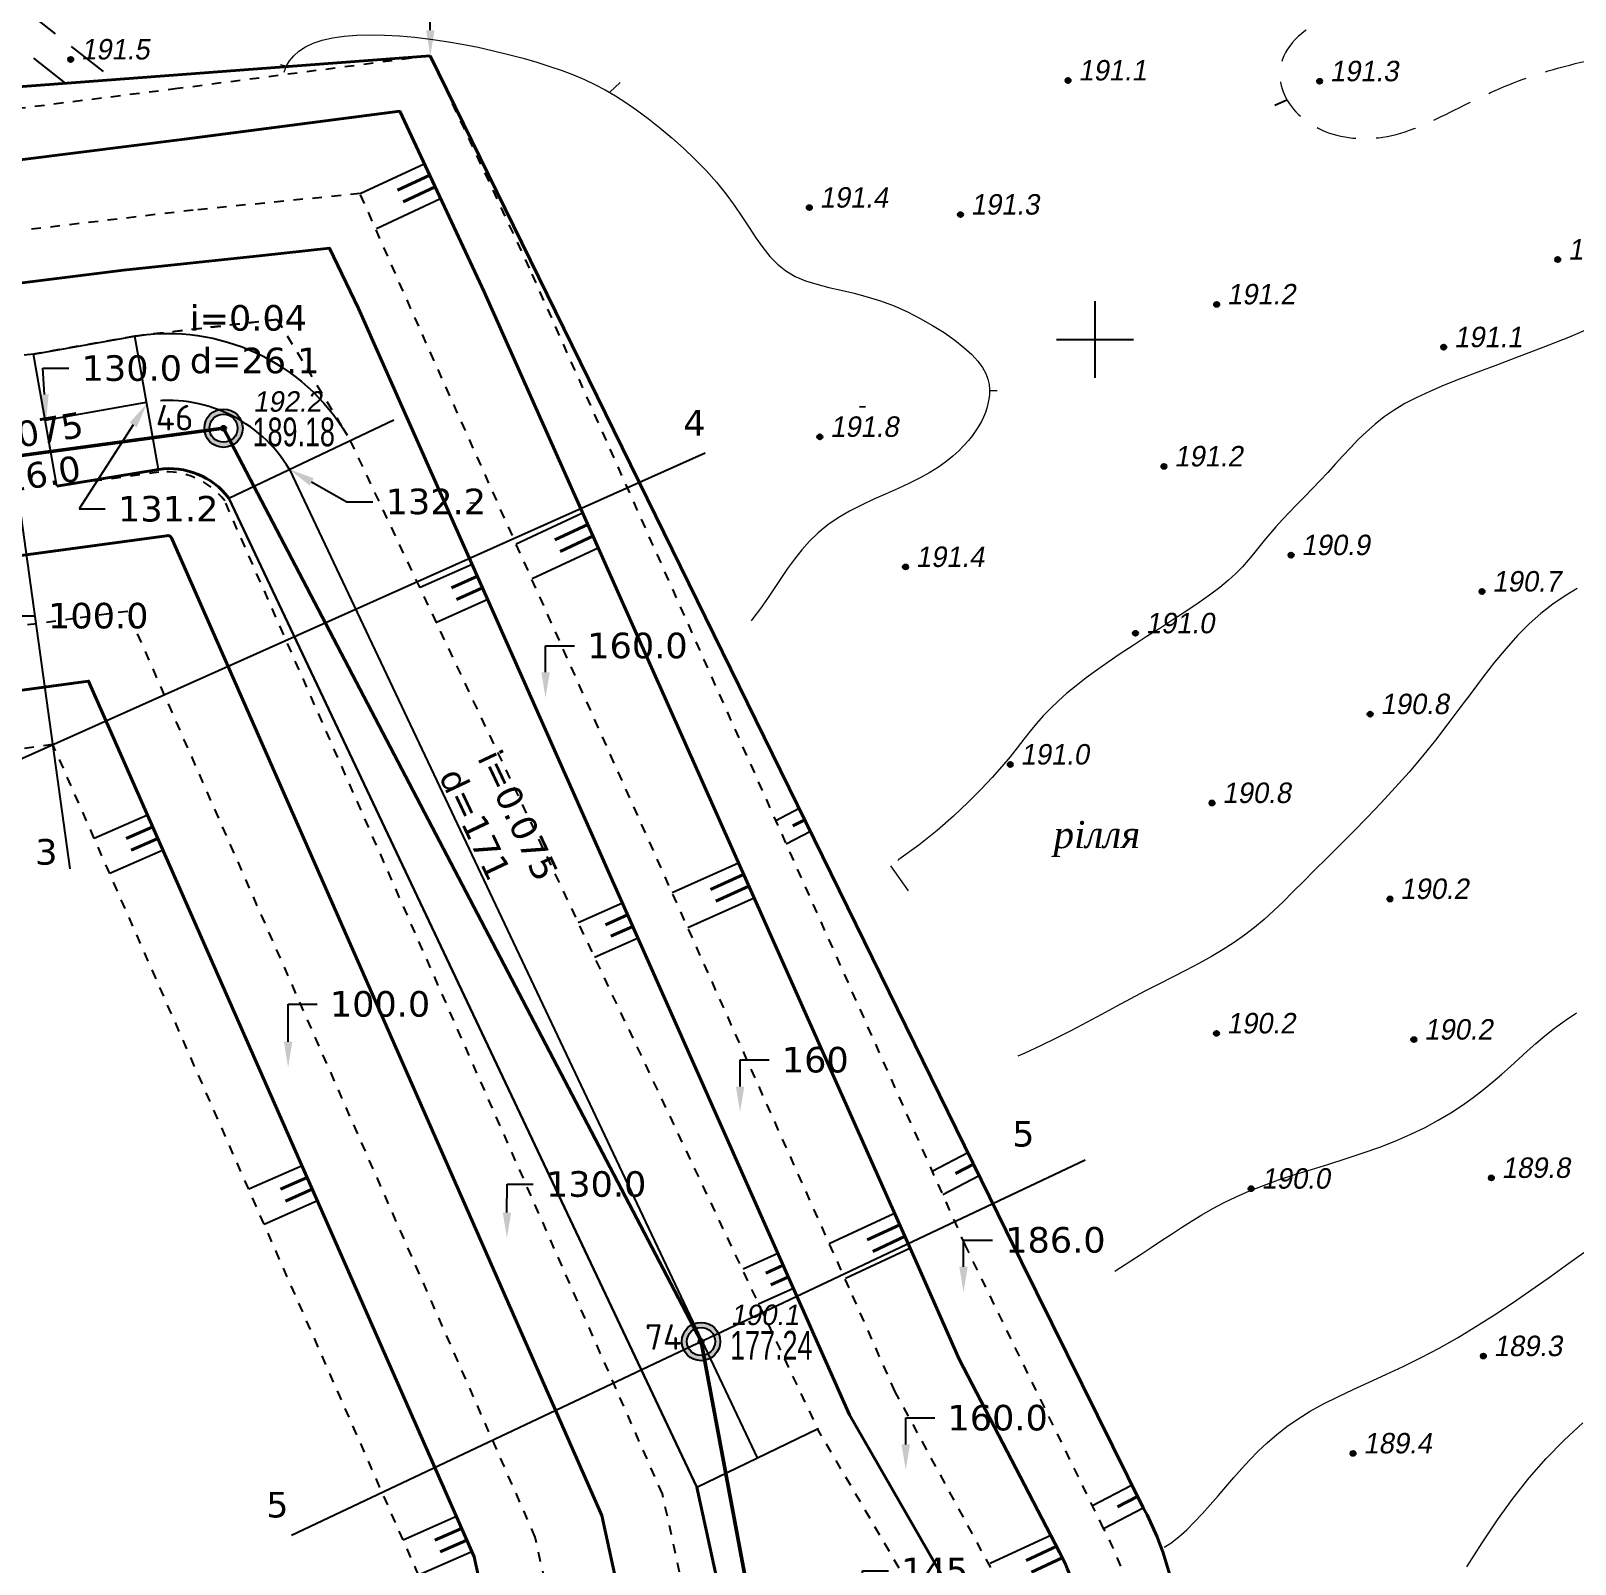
# Model space of a CAD drawing. Header units: millimetres. Extents: x 0 to 6474735, y 0 to 11273163.
# Drawn here: x 3233833.5 to 3234075.1, y 5636008.3 to 5636248.3 of the extents above; entities that cross this region are included whole.
import ezdxf
from ezdxf import colors
from ezdxf.entities.mleader import LeaderData, LeaderLine
from ezdxf.enums import TextEntityAlignment as Align
from ezdxf.math import Vec2, Vec3

# ---------------------------------------------------------------- set-up
doc = ezdxf.new("R2010")
doc.units = ezdxf.units.MM
doc.header["$PDMODE"] = 32
doc.header["$PDSIZE"] = 0.8
for name, pattern in [('ACAD_ISO04W100', [30, 24, -3, 0, -3]), ('AHIDDEN2', [3, 1.5, -1.5]), ('AHIDDEN4', [7, 5, -2]), ('DASHED2', [9.525, 6.35, -3.175])]:
    doc.linetypes.add(name, pattern=pattern)
for name, color, linetype in [('5 р1ків', 7, 'Continuous'), ('NB', 7, 'Continuous'), ('ВЫСОТЫ', 7, 'Continuous'), ('Контур запасів', 7, 'Continuous'), ('кресты', 7, 'Continuous'), ('ОШИБКИ', 7, 'Continuous'), ('ПИКЕТЫ', 7, 'Continuous'), ('ПЛАН НА КІНЕЦЬ', 7, 'Continuous'), ('ПРОМЫШЛЕННЫЕ', 7, 'Continuous'), ('ПУНКТЫ', 7, 'Continuous'), ('РЕЛЬЕФ', 7, 'Continuous'), ('ТОКА_СТ', 1, 'Continuous')]:
    doc.layers.add(name, color=color, linetype=linetype)
doc.styles.add('grad', font='grad.shx')
doc.styles.add('ISO Proportional', font='isocpeur.ttf')
doc.styles.add('universw', font='universw.shx', dxfattribs={"oblique": 10})
doc.styles.add('user', font='symeteo.shx', dxfattribs={"height": 2.5})
doc.styles.add('стиль1', font='verdana.ttf', dxfattribs={"height": 4})

# ---------------------------------------------------------------- blocks, each defined once
blk = doc.blocks.new('piket')
at = {"layer": 'ПИКЕТЫ', "linetype": 'Continuous'}
h = blk.add_hatch(color=7, dxfattribs=at)
edge = h.paths.add_edge_path()
edge.add_arc((0, 0), 0.3, 0, 360)
at = {"layer": 'ПИКЕТЫ', "color": 7, "linetype": 'Continuous'}
blk.add_circle((0, 0), 0.3, dxfattribs=at)
at = {"layer": 'ВЫСОТЫ', "style": 'universw', "oblique": 6}
blk.add_attdef('H', (1.88, -0.23), '', height=2, dxfattribs=at)
at = {"layer": 'ТОКА_СТ', "style": 'universw', "oblique": 6, "flags": 1}
blk.add_attdef('POINT', text='', height=2, dxfattribs=at).set_placement((0, -2.79), align=Align.CENTER)
blk = doc.blocks.new('89_1')
h = blk.add_hatch(color=256)
h.paths.add_polyline_path([(-1.5, 0, 1), (1.5, 0, 1)])
h.paths.add_polyline_path([(1.1, 0, -1), (-1.1, 0, -1)], flags=16)
h.paths.add_polyline_path([(0.06, 0, -1), (-0.06, 0, -1)], flags=0)
for radius in [1.5, 1.1, 0.0622]:
    blk.add_circle((0, 0), radius)
at = {"color": 7, "linetype": 'Continuous', "style": 'grad', "oblique": 10, "width": 0.7}
for tag, p in [('P37', (6.48, 0.16)), ('P4', (6.45, -2.94))]:
    blk.add_attdef(tag, text='', height=2.5, dxfattribs=at).set_placement(p, align=Align.CENTER)
at = {"color": 7, "linetype": 'Continuous', "style": 'user', "flags": 8}
blk.add_attdef('ddddd', (2.53, -1.14), '', height=2.5, dxfattribs=at)
blk = doc.blocks.new('POINTINV')
at = {"layer": 'ПУНКТЫ', "color": 0, "linetype": 'Continuous'}
blk.add_point((0, 0), dxfattribs=at)
at = {"layer": 'ВЫСОТЫ', "color": 0, "style": 'grad', "width": 0.7}
blk.add_attdef('POINT_H', (1.6, -0.8), '', height=1.65, dxfattribs=at)
at = {"layer": 'ОШИБКИ', "color": 0, "linetype": 'Continuous', "style": 'grad', "width": 0.7, "flags": 1}
blk.add_attdef('POINT_MX', text='', height=1.65, dxfattribs=at).set_placement((-4.2077, 4.453385), align=Align.RIGHT)
blk.add_attdef('POINT_MY', (2.8923, 4.253385), '', height=1.65, dxfattribs=at)

msp = doc.modelspace()

# ---------------------------------------------------------------- linework, layer by layer
at = {"layer": 'Контур запасів', "color": 5, "linetype": 'Continuous', "lineweight": 50}
msp.add_lwpolyline([(3233531.122, 5636161.14), (3233677.57, 5636160.94), (3233863.616, 5636186.105), (3233938.344, 5636043.124), (3233976.254, 5635840.16), (3233904.733, 5635671.708), (3233892.023, 5635420.863), (3233850.767, 5635332.582), (3233782.316, 5635239.745), (3233681.438, 5635245.908), (3233597.073, 5635240.683), (3233461.145, 5635251.016), (3233358.467, 5635271.451), (3233358.828, 5635380.034), (3233406.788, 5635492.018), (3233445.079, 5635643.627), (3233474.096, 5635783.184), (3233485.443, 5635905.913), (3233500.56, 5636033.677), (3233531.122, 5636161.14)], dxfattribs=at)
at = {"layer": 'кресты', "color": 3, "linetype": 'Continuous'}
for p, q in [((3234000, 5636194), (3234000, 5636206)), ((3233994, 5636200), (3234006, 5636200))]:
    msp.add_line(p, q, dxfattribs=at)
at = {"layer": 'ПИКЕТЫ', "color": 7, "linetype": 'DASHED2'}
for points in [[(3233793.102, 5636282.563), (3233797.03, 5636279.468), (3233809.82, 5636269.39), (3233846.418, 5636240.665)], [(3233838.914, 5636240.1), (3233806.725, 5636265.463), (3233786.081, 5636281.73)]]:
    msp.add_lwpolyline(points, dxfattribs=at)
at = {"layer": 'ПИКЕТЫ', "color": 34, "linetype": 'Continuous', "lineweight": 13}
for points in [[(3233873.103, 5636241.826), (3233873.141, 5636241.996), (3233873.472, 5636242.83), (3233873.957, 5636243.641), (3233874.606, 5636244.415), (3233875.429, 5636245.136), (3233876.437, 5636245.79), (3233877.641, 5636246.362), (3233879.051, 5636246.838), (3233880.67, 5636247.205), (3233882.482, 5636247.466), (3233884.462, 5636247.624), (3233886.585, 5636247.684), (3233888.828, 5636247.65), (3233891.166, 5636247.527), (3233893.575, 5636247.318), (3233896.03, 5636247.029), (3233898.508, 5636246.665), (3233900.988, 5636246.233), (3233903.448, 5636245.743), (3233905.867, 5636245.204), (3233908.224, 5636244.625), (3233910.497, 5636244.016), (3233912.666, 5636243.385), (3233914.709, 5636242.742), (3233916.614, 5636242.091), (3233918.401, 5636241.418), (3233920.1, 5636240.706), (3233921.74, 5636239.936), (3233923.35, 5636239.09), (3233924.96, 5636238.15), (3233926.599, 5636237.098), (3233928.296, 5636235.916), (3233930.07, 5636234.592), (3233931.899, 5636233.139), (3233933.751, 5636231.576), (3233935.594, 5636229.924), (3233937.396, 5636228.202), (3233939.124, 5636226.43), (3233940.746, 5636224.626), (3233942.23, 5636222.812), (3233943.556, 5636221.007), (3233944.755, 5636219.235), (3233945.867, 5636217.522), (3233946.936, 5636215.893), (3233948.003, 5636214.373), (3233949.111, 5636212.988), (3233950.302, 5636211.763), (3233951.618, 5636210.722), (3233953.092, 5636209.879), (3233954.714, 5636209.201), (3233956.463, 5636208.642), (3233958.322, 5636208.156), (3233960.27, 5636207.697), (3233962.287, 5636207.22), (3233964.354, 5636206.68), (3233966.451, 5636206.03), (3233968.557, 5636205.237), (3233970.639, 5636204.317), (3233972.662, 5636203.296), (3233974.594, 5636202.203), (3233976.398, 5636201.065), (3233978.04, 5636199.909), (3233979.487, 5636198.763), (3233980.703, 5636197.655), (3233981.666, 5636196.605), (3233982.392, 5636195.615), (3233982.91, 5636194.68), (3233983.249, 5636193.794), (3233983.437, 5636192.952), (3233983.503, 5636192.15), (3233983.475, 5636191.382), (3233983.382, 5636190.643), (3233983.247, 5636189.928), (3233983.069, 5636189.229), (3233982.844, 5636188.54), (3233982.566, 5636187.854), (3233982.23, 5636187.162), (3233981.831, 5636186.459), (3233981.363, 5636185.735), (3233980.82, 5636184.985), (3233980.197, 5636184.204), (3233979.484, 5636183.394), (3233978.667, 5636182.564), (3233977.737, 5636181.719), (3233976.681, 5636180.865), (3233975.489, 5636180.01), (3233974.148, 5636179.159), (3233972.647, 5636178.319), (3233970.983, 5636177.493), (3233969.191, 5636176.669), (3233967.314, 5636175.833), (3233965.396, 5636174.971), (3233963.478, 5636174.066), (3233961.605, 5636173.106), (3233959.82, 5636172.074), (3233958.165, 5636170.956), (3233956.673, 5636169.742), (3233955.327, 5636168.439), (3233954.099, 5636167.06), (3233952.961, 5636165.616), (3233951.884, 5636164.121), (3233950.842, 5636162.585), (3233949.805, 5636161.022), (3233948.746, 5636159.442), (3233947.639, 5636157.86), (3233946.469, 5636156.292), (3233946.171, 5636155.924)], [(3234078.24, 5636202.075), (3234074.079, 5636200.329), (3234070.091, 5636198.742), (3234066.368, 5636197.311), (3234062.978, 5636196.029), (3234059.914, 5636194.871), (3234057.147, 5636193.809), (3234054.651, 5636192.816), (3234052.398, 5636191.861), (3234050.36, 5636190.918), (3234048.51, 5636189.958), (3234046.82, 5636188.951), (3234045.263, 5636187.878), (3234043.82, 5636186.741), (3234042.469, 5636185.551), (3234041.192, 5636184.319), (3234039.968, 5636183.056), (3234038.777, 5636181.772), (3234037.601, 5636180.478), (3234036.418, 5636179.185), (3234035.216, 5636177.902), (3234034.003, 5636176.635), (3234032.794, 5636175.386), (3234031.605, 5636174.16), (3234030.45, 5636172.961), (3234029.344, 5636171.793), (3234028.302, 5636170.658), (3234027.339, 5636169.562), (3234026.462, 5636168.505), (3234025.637, 5636167.476), (3234024.825, 5636166.462), (3234023.984, 5636165.45), (3234023.073, 5636164.427), (3234022.051, 5636163.38), (3234020.878, 5636162.294), (3234019.512, 5636161.156), (3234017.926, 5636159.959), (3234016.151, 5636158.709), (3234014.229, 5636157.418), (3234012.204, 5636156.099), (3234010.12, 5636154.763), (3234008.021, 5636153.424), (3234005.951, 5636152.092), (3234003.952, 5636150.779), (3234002.061, 5636149.496), (3234000.284, 5636148.241), (3233998.618, 5636147.009), (3233997.063, 5636145.796), (3233995.616, 5636144.599), (3233994.275, 5636143.413), (3233993.038, 5636142.234), (3233991.903, 5636141.057), (3233990.862, 5636139.876), (3233989.871, 5636138.67), (3233988.88, 5636137.414), (3233987.841, 5636136.087), (3233986.703, 5636134.662), (3233985.417, 5636133.118), (3233983.932, 5636131.43), (3233982.199, 5636129.574), (3233980.177, 5636127.54), (3233977.868, 5636125.369), (3233975.282, 5636123.116), (3233972.429, 5636120.834), (3233969.321, 5636118.58), (3233969.124, 5636118.453)], [(3234075.48, 5636161.017), (3234073.56, 5636159.882), (3234071.664, 5636158.582), (3234069.791, 5636157.111), (3234067.944, 5636155.466), (3234066.123, 5636153.64), (3234064.327, 5636151.636), (3234062.544, 5636149.474), (3234060.758, 5636147.184), (3234058.955, 5636144.792), (3234057.119, 5636142.326), (3234055.235, 5636139.814), (3234053.289, 5636137.283), (3234051.264, 5636134.761), (3234049.154, 5636132.272), (3234046.982, 5636129.833), (3234044.778, 5636127.454), (3234042.574, 5636125.148), (3234040.401, 5636122.928), (3234038.289, 5636120.806), (3234036.268, 5636118.794), (3234034.371, 5636116.904), (3234032.617, 5636115.144), (3234030.982, 5636113.507), (3234029.434, 5636111.981), (3234027.937, 5636110.553), (3234026.458, 5636109.211), (3234024.964, 5636107.944), (3234023.419, 5636106.74), (3234021.791, 5636105.586), (3234020.052, 5636104.47), (3234018.207, 5636103.381), (3234016.268, 5636102.308), (3234014.245, 5636101.24), (3234012.151, 5636100.166), (3234009.998, 5636099.074), (3234007.796, 5636097.953), (3234005.558, 5636096.791), (3234003.293, 5636095.583), (3234001, 5636094.342), (3233998.676, 5636093.086), (3233996.32, 5636091.833), (3233993.927, 5636090.601), (3233991.496, 5636089.408), (3233989.023, 5636088.272), (3233987.901, 5636087.8)], [(3233898.716, 5636127.737), (3233898.711, 5636127.736)]]:
    msp.add_lwpolyline(points, dxfattribs=at)
at = {"layer": 'ПИКЕТЫ', "color": 34, "linetype": 'DASHED2', "lineweight": 9}
msp.add_open_spline([(3234073.5, 5636271.98), (3234080.096, 5636278.572), (3234098.21, 5636276.529), (3234105.103, 5636267.724), (3234105.886, 5636257.993), (3234098.949, 5636248.934), (3234084.179, 5636245.131), (3234069.521, 5636242.112), (3234058.444, 5636237.19), (3234047.077, 5636231.008), (3234036.089, 5636231.392), (3234028.722, 5636237.321), (3234028.327, 5636246.198), (3234040.761, 5636253.498), (3234055.293, 5636255.637), (3234066.348, 5636264.273), (3234073.5, 5636271.98)], degree=3, dxfattribs=at)
at = {"layer": 'ПЛАН НА КІНЕЦЬ'}
for p, q in [((3233839.636, 5636117.126), (3233821.492, 5636247.567)), ((3233864.436, 5636175.174), (3233890.287, 5636187.4)), ((3233851.736, 5636125.543), (3233843.398, 5636121.873)), ((3233854.153, 5636120.051), (3233845.815, 5636116.382)), ((3233875.905, 5636070.626), (3233867.567, 5636066.956)), ((3233878.322, 5636065.134), (3233869.983, 5636061.465)), ((3233900.073, 5636015.709), (3233891.735, 5636012.039)), ((3233902.49, 5636010.217), (3233894.152, 5636006.548))]:
    msp.add_line(p, q, dxfattribs=at)
at = {"layer": 'ПЛАН НА КІНЕЦЬ', "linetype": 'AHIDDEN2'}
for p, q in [((3233849.771, 5636200.521), (3233872.034, 5636203.132)), ((3233872.034, 5636203.132), (3233882.854, 5636185.195))]:
    msp.add_line(p, q, dxfattribs=at)
at = {"layer": 'ПЛАН НА КІНЕЦЬ', "lineweight": 40}
for p, q in [((3233852.542, 5636123.712), (3233848.373, 5636121.878)), ((3233853.348, 5636121.882), (3233849.179, 5636120.047)), ((3233876.71, 5636068.795), (3233872.541, 5636066.961)), ((3233877.516, 5636066.965), (3233873.307, 5636065.112)), ((3233900.879, 5636013.878), (3233896.71, 5636012.043)), ((3233901.684, 5636012.048), (3233897.515, 5636010.213))]:
    msp.add_line(p, q, dxfattribs=at)
for points in [[(3233895.981, 5636244.402), (3233668.6, 5636227.259), (3233531.197, 5636217.451, 0.3210064), (3233476.352, 5636174.272), (3233446.444, 5636048.456)], [(3233931.607, 5635386.212), (3234001.478, 5635600, 0.0355662), (3234024.639, 5635691.717), (3234043.869, 5635796.301, 0.0423168), (3234045.006, 5635809.467), (3234039.167, 5635851.911), (3234013.132, 5635997.944, 0.1057776), (3234007.561, 5636017.091), (3233986.114, 5636060.473), (3233986.114, 5636060.473), (3233986.114, 5636060.473), (3233895.981, 5636244.402), (3233895.981, 5636244.402, 0.1797747)], [(3234009.542, 5635767.411), (3234021.847, 5635793.833, 0.1069798), (3234025.997, 5635813.415), (3234024.382, 5635849.15), (3233997.98, 5635999.613, 0.0849709), (3233994.424, 5636010.122), (3233978.762, 5636040.36), (3233972.096, 5636055.382), (3233904.415, 5636207.428), (3233891.208, 5636235.715), (3233891.208, 5636235.715), (3233857.497, 5636231.337), (3233671.216, 5636207.913), (3233531.157, 5636186.564, 0.2450962), (3233506.398, 5636167.068), (3233459.67, 5636051.13, 0.0771931), (3233455.397, 5636031.577), (3233449.913, 5635909.66), (3233440.618, 5635798.007, -0.0541724), (3233436.463, 5635778.706), (3233400.198, 5635674.509)], [(3234010.455, 5635802.198), (3234007.636, 5635846.022), (3233979.568, 5635999.2), (3233979.243, 5636000.975), (3233978.343, 5636002.539), (3233961.593, 5636031.64), (3233884.741, 5636204.833), (3233880.222, 5636214.271), (3233869.708, 5636213.144), (3233847.96, 5636210.82), (3233673.763, 5636189.089), (3233531.137, 5636172.068, 0.2435533), (3233520.494, 5636163.688), (3233477.323, 5636046.156, 0.0729873), (3233473.835, 5636030.178), (3233465.336, 5635917.477), (3233458.945, 5635800.261)], [(3233837.54, 5636177.038), (3233853.445, 5636179.637, -0.2758407), (3233864.436, 5636175.174)], [(3233846.305, 5635321.65), (3233855.168, 5635359.04), (3233864.923, 5635422.225), (3233882.328, 5635523.76), (3233903.451, 5635612.331), (3233917.164, 5635641.557), (3233952.179, 5635781.492), (3233958.41, 5635802.828), (3233956.238, 5635838.38), (3233928.422, 5635990.282), (3233922.848, 5636015.895), (3233855.486, 5636168.958, 0.3150801), (3233854.689, 5636169.273), (3233838.884, 5636167.129), (3233809.444, 5636163.146)], [(3233903.384, 5635672.708), (3233931.984, 5635786.965), (3233937.307, 5635805.192), (3233935.434, 5635835.849), (3233907.907, 5635986.172), (3233902.853, 5636009.392), (3233842.509, 5636146.509), (3233841.696, 5636146.399), (3233812.397, 5636142.437), (3233612.961, 5636118.512), (3233583.732, 5636115.007), (3233574.058, 5636113.855, 0.2472729), (3233569.435, 5636110.317), (3233537.693, 5636031.531, 0.0674556), (3233535.715, 5636023.021), (3233531.204, 5635956.718), (3233529.57, 5635926.528)]]:
    msp.add_lwpolyline(points, format="xyb", dxfattribs=at)
at = {"layer": 'ПЛАН НА КІНЕЦЬ', "linetype": 'AHIDDEN2'}
for points in [[(3233895.981, 5636244.402), (3233856.424, 5636239.263), (3233670.144, 5636215.841), (3233531.167, 5636194.564, 0.2463428), (3233498.619, 5636168.933), (3233451.788, 5636052.536, -0.2557574), (3233446.444, 5636048.456)], [(3234017.486, 5635765.099), (3234029.968, 5635794.122, 0.1139127), (3234033.966, 5635813.775), (3234032.246, 5635850.618), (3234006.226, 5635999.224, 0.0885858), (3234001.34, 5636013.866), (3233979.737, 5636058.157), (3233911.512, 5636211.137), (3233895.981, 5636244.402)], [(3234002.597, 5635768.951), (3234012.442, 5635790.053, 0.1362278), (3234017.93, 5635813.795), (3234015.504, 5635847.491), (3233987.752, 5635996.099, 0.1062029), (3233985.125, 5636005.092), (3233968.735, 5636035.268), (3233961.515, 5636051.539), (3233894.16, 5636202.068), (3233884.995, 5636222.829), (3233858.878, 5636220.242), (3233672.526, 5636198.23), (3233531.148, 5636180.068, 0.1907124), (3233512.715, 5636165.553), (3233469.652, 5636047.994, 0.0716762), (3233465.967, 5636031.088), (3233457.369, 5635918.121)], [(3233872.034, 5636203.132), (3233849.759, 5636200.52), (3233833.89, 5636197.72), (3233675.227, 5636178.259), (3233534.6, 5636161.519, 0.3093291), (3233530.063, 5636157.97), (3233487.918, 5636043.619, 0.0685337), (3233484.695, 5636028.922), (3233475.498, 5635906.961)], [(3233863.807, 5636174.721, 0.2614492), (3233853.515, 5636179.206), (3233837.54, 5636177.038)], [(3233877.012, 5635525.004), (3233895.728, 5635615.013), (3233908.118, 5635644.676), (3233913.117, 5635670.594), (3233941.637, 5635784.349), (3233947.394, 5635804.062), (3233945.379, 5635837.059), (3233917.713, 5635988.137), (3233912.411, 5636012.501), (3233848.628, 5636157.431), (3233840.352, 5636156.308), (3233811.056, 5636152.347), (3233611.77, 5636128.44), (3233582.271, 5636124.903), (3233567.87, 5636123.166, 0.2217305), (3233562.235, 5636118.801), (3233528.162, 5636033.832, 0.105849), (3233525.939, 5636024.151), (3233521.242, 5635957.737)], [(3233894.546, 5635674.92), (3233923.189, 5635789.349), (3233928.117, 5635806.222), (3233926.374, 5635834.746), (3233898.973, 5635984.383), (3233894.146, 5636006.561), (3233836.932, 5636136.566), (3233813.617, 5636133.413), (3233614.045, 5636109.472), (3233580.485, 5636105.456, 0.2462996), (3233575.856, 5636101.919), (3233546.464, 5636029.415, 0.0674874), (3233544.726, 5636021.978), (3233540.287, 5635955.734), (3233538.651, 5635925.898), (3233526.249, 5635793.009), (3233523.437, 5635762.931), (3233520.955, 5635738.045, -0.0571521), (3233516.449, 5635718.843), (3233458.857, 5635566.813)]]:
    msp.add_lwpolyline(points, format="xyb", dxfattribs=at)
at = {"layer": 'ПЛАН НА КІНЕЦЬ'}
for points in [[(3233884.995, 5636222.829), (3233895.036, 5636227.517)], [(3233887.533, 5636217.393), (3233897.574, 5636222.08)], [(3233853.445, 5636179.637), (3233849.759, 5636200.52)], [(3233837.54, 5636177.038), (3233833.89, 5636197.721)], [(3233817.3, 5636127.824), (3233938.978, 5636182.269)], [(3233873.928, 5636179.663), (3233947.163, 5636024.816)], [(3233909.401, 5636168.007), (3233919.801, 5636172.862)], [(3233911.939, 5636162.57), (3233922.339, 5636167.426)], [(3233902.528, 5636164.749), (3233894.407, 5636161.146)], [(3233904.961, 5636159.265), (3233896.841, 5636155.661)], [(3233950.06, 5636124.701), (3233953.712, 5636126.595)], [(3233951.692, 5636121.042), (3233955.473, 5636123.002)], [(3233933.836, 5636113.399), (3233944.192, 5636118.068)], [(3233926.052, 5636111.734), (3233919.124, 5636108.66)], [(3233936.302, 5636107.929), (3233946.658, 5636112.598)], [(3233928.486, 5636106.25), (3233921.69, 5636103.234)], [(3233874.262, 5636012.816), (3233998.464, 5636071.557)], [(3233974.541, 5636069.809), (3233980.122, 5636072.702)], [(3233976.173, 5636066.15), (3233981.882, 5636069.11)], [(3233958.419, 5636058.458), (3233968.609, 5636063.215)], [(3233960.958, 5636053.021), (3233971.147, 5636057.779)], [(3233950.388, 5636056.891), (3233944.916, 5636054.463)], [(3233952.822, 5636051.407), (3233947.35, 5636048.979)], [(3233937.671, 5636020.326), (3233956.595, 5636029.441)], [(3233999.499, 5636017.417), (3234005.72, 5636020.642)], [(3234001.34, 5636013.866), (3234007.561, 5636017.091)], [(3233983.596, 5636008.41), (3233993.182, 5636012.885)]]:
    msp.add_lwpolyline(points, dxfattribs=at)
at = {"layer": 'ПЛАН НА КІНЕЦЬ', "lineweight": 40}
for points in [[(3233890.861, 5636223.361), (3233895.882, 5636225.705)], [(3233891.707, 5636221.549), (3233896.728, 5636223.893)], [(3233915.447, 5636168.622), (3233920.647, 5636171.05)], [(3233916.293, 5636166.81), (3233921.493, 5636169.238)], [(3233903.339, 5636162.921), (3233899.279, 5636161.119)], [(3233904.15, 5636161.093), (3233900.09, 5636159.291)], [(3233952.734, 5636123.835), (3233954.592, 5636124.798)], [(3233939.836, 5636113.91), (3233945.014, 5636116.245)], [(3233940.658, 5636112.087), (3233945.836, 5636114.421)], [(3233926.864, 5636109.906), (3233923.421, 5636108.378)], [(3233927.675, 5636108.078), (3233924.255, 5636106.56)], [(3233978.179, 5636069.443), (3233981.002, 5636070.906)], [(3233964.36, 5636059.025), (3233969.455, 5636061.403)], [(3233965.206, 5636057.212), (3233970.301, 5636059.591)], [(3233951.199, 5636055.063), (3233948.463, 5636053.849)], [(3233952.011, 5636053.235), (3233949.275, 5636052.021)], [(3233943.554, 5635993.477), (3233937.671, 5636020.326)], [(3234003.53, 5636017.254), (3234006.641, 5636018.867)], [(3233989.235, 5636008.835), (3233994.028, 5636011.073)], [(3233990.081, 5636007.023), (3233994.874, 5636009.261)]]:
    msp.add_lwpolyline(points, dxfattribs=at)
at = {"layer": 'ПЛАН НА КІНЕЦЬ'}
msp.add_lwpolyline([(3233833.89, 5636197.72), (3233849.759, 5636200.52, -0.3078957), (3233882.95, 5636185.034, -0.3070338)], format="xyb", dxfattribs=at)
at = {"layer": 'ПЛАН НА КІНЕЦЬ', "linetype": 'ACAD_ISO04W100'}
msp.add_lwpolyline([(3233835.715, 5636187.38), (3233851.584, 5636190.18, -0.3060371), (3233873.928, 5636179.663)], format="xyb", dxfattribs=at)
at = {"layer": 'ПЛАН НА КІНЕЦЬ', "linetype": 'AHIDDEN2'}
for points in [[(3233883.42, 5636184.153), (3233956.655, 5636029.305)], [(3233865.02, 5635357.309), (3233876.341, 5635438.118), (3233892.13, 5635521.752), (3233912.94, 5635609.012), (3233926.63, 5635638.188), (3233961.833, 5635778.875), (3233968.498, 5635801.698), (3233966.183, 5635839.59), (3233938.211, 5635992.349), (3233932.316, 5636019.257), (3233863.807, 5636174.721)], [(3233973.888, 5635999.885), (3233956.591, 5636029.439)]]:
    msp.add_lwpolyline(points, dxfattribs=at)
at = {"layer": 'ПЛАН НА КІНЕЦЬ', "lineweight": 30}
msp.add_lwpolyline([(3233864.436, 5636175.174), (3233937.671, 5636020.326)], dxfattribs=at)
at = {"layer": 'ПЛАН НА КІНЕЦЬ', "color": 1}
msp.add_lwpolyline([(3233864.436, 5636175.174), (3233937.671, 5636020.326)], dxfattribs=at)
msp.add_lwpolyline([(3233864.436, 5636175.174), (3233937.671, 5636020.326)], dxfattribs=at)
msp.add_lwpolyline([(3233864.436, 5636175.174), (3233937.671, 5636020.326)], dxfattribs=at)
at = {"layer": 'РЕЛЬЕФ', "color": 34, "linetype": 'Continuous', "lineweight": 13}
for points in [[(3233873.412, 5636242.802), (3233872.528, 5636242.978)], [(3233924.099, 5636238.731), (3233925.673, 5636240.227)], [(3233983.569, 5636191.987), (3233984.711, 5636192.03)], [(3233902.181, 5636174.404), (3233903.249, 5636174.404)], [(3233967.979, 5636117.57), (3233970.768, 5636113.667)], [(3234010.821, 5636010.906), (3234011.843, 5636011.574), (3234013.101, 5636012.555), (3234014.346, 5636013.666), (3234015.582, 5636014.883), (3234016.811, 5636016.186), (3234018.037, 5636017.552), (3234019.261, 5636018.96), (3234020.487, 5636020.389), (3234021.718, 5636021.816), (3234022.96, 5636023.223), (3234024.232, 5636024.605), (3234025.554, 5636025.958), (3234026.95, 5636027.281), (3234028.439, 5636028.572), (3234030.046, 5636029.827), (3234031.79, 5636031.045), (3234033.693, 5636032.223), (3234035.771, 5636033.362), (3234038.013, 5636034.482), (3234040.398, 5636035.606), (3234042.911, 5636036.757), (3234045.531, 5636037.959), (3234048.241, 5636039.233), (3234051.022, 5636040.604), (3234053.857, 5636042.094), (3234056.727, 5636043.72), (3234059.623, 5636045.469), (3234062.536, 5636047.321), (3234065.456, 5636049.257), (3234068.373, 5636051.256), (3234071.28, 5636053.299), (3234074.167, 5636055.366), (3234077.024, 5636057.437)], [(3234058.176, 5636007.838), (3234060.578, 5636011.634), (3234062.986, 5636015.205), (3234065.436, 5636018.575), (3234067.965, 5636021.763), (3234070.609, 5636024.79), (3234073.401, 5636027.674), (3234076.366, 5636030.414)], [(3233970.252, 5636008.796), (3233970.37, 5636008.806)]]:
    msp.add_lwpolyline(points, dxfattribs=at)
at = {"layer": 'РЕЛЬЕФ', "color": 34, "linetype": 'Continuous'}
for points in [[(3234030.001, 5636237.435), (3234028.138, 5636236.647)], [(3233963.165, 5636189.428), (3233964.066, 5636189.513)]]:
    msp.add_lwpolyline(points, dxfattribs=at)
at = {"layer": 'РЕЛЬЕФ', "color": 34, "linetype": 'Continuous', "lineweight": 18}
msp.add_lwpolyline([(3234003.111, 5636054.153), (3234003.967, 5636054.695), (3234005.601, 5636055.752), (3234007.213, 5636056.81), (3234008.807, 5636057.866), (3234010.387, 5636058.915), (3234011.956, 5636059.953), (3234013.523, 5636060.975), (3234015.109, 5636061.98), (3234016.737, 5636062.967), (3234018.431, 5636063.933), (3234020.217, 5636064.878), (3234022.117, 5636065.8), (3234024.157, 5636066.699), (3234026.36, 5636067.571), (3234028.739, 5636068.419), (3234031.264, 5636069.251), (3234033.891, 5636070.079), (3234036.578, 5636070.913), (3234039.282, 5636071.764), (3234041.962, 5636072.645), (3234044.574, 5636073.565), (3234047.076, 5636074.537), (3234049.434, 5636075.567), (3234051.648, 5636076.651), (3234053.723, 5636077.779), (3234055.667, 5636078.943), (3234057.489, 5636080.132), (3234059.194, 5636081.339), (3234060.79, 5636082.554), (3234062.284, 5636083.769), (3234063.688, 5636084.975), (3234065.03, 5636086.175), (3234066.341, 5636087.37), (3234067.653, 5636088.563), (3234068.999, 5636089.757), (3234070.409, 5636090.955), (3234071.917, 5636092.159), (3234073.554, 5636093.373), (3234075.342, 5636094.6)], dxfattribs=at)

# ---------------------------------------------------------------- block references
at = {"layer": 'ПИКЕТЫ', "color": 4}
ref = msp.add_blockref('piket', (3233839.71, 5636243.83, 191.45), dxfattribs=dict(at, xscale=1.333333333333333, yscale=1.333333333333333, zscale=1.333333333333333))
ref.add_attrib('H', '191.5', (3233841.31, 5636243.83, 191.45), dxfattribs={"layer": 'ВЫСОТЫ', "height": 3.2, "style": 'universw', "oblique": 10})
ref = msp.add_blockref('piket', (3233995.78, 5636240.54, 191.1), dxfattribs=dict(at, xscale=1.333333333333333, yscale=1.333333333333333, zscale=1.333333333333333))
ref.add_attrib('H', '191.1', (3233997.38, 5636240.54, 191.1), dxfattribs={"layer": 'ВЫСОТЫ', "height": 3.2, "style": 'universw', "oblique": 10})
ref = msp.add_blockref('piket', (3234035.15, 5636240.42, 191.28), dxfattribs=dict(at, xscale=1.333333333333333, yscale=1.333333333333333, zscale=1.333333333333333))
ref.add_attrib('H', '191.3', (3234036.75, 5636240.42, 191.28), dxfattribs={"layer": 'ВЫСОТЫ', "height": 3.2, "style": 'universw', "oblique": 10})
ref = msp.add_blockref('piket', (3233955.297, 5636220.639, 191.43), dxfattribs=dict(at, xscale=1.333333333333333, yscale=1.333333333333333, zscale=1.333333333333333))
ref.add_attrib('H', '191.4', (3233956.897, 5636220.639, 191.43), dxfattribs={"layer": 'ВЫСОТЫ', "height": 3.2, "style": 'universw', "oblique": 10})
ref = msp.add_blockref('piket', (3233978.948, 5636219.546, 190.54), dxfattribs=dict(at, xscale=1.333333333333333, yscale=1.333333333333333, zscale=1.333333333333333))
ref.add_attrib('H', '191.3', (3233980.548, 5636219.546, 190.54), dxfattribs={"layer": 'ВЫСОТЫ', "height": 3.2, "style": 'universw', "oblique": 10})
ref = msp.add_blockref('piket', (3234072.42, 5636212.51, 191.21), dxfattribs=dict(at, xscale=1.333333333333333, yscale=1.333333333333333, zscale=1.333333333333333))
ref.add_attrib('H', '191.2', (3234074.02, 5636212.51, 191.21), dxfattribs={"layer": 'ВЫСОТЫ', "height": 3.2, "style": 'universw', "oblique": 10})
ref = msp.add_blockref('piket', (3234019.04, 5636205.49, 191.18), dxfattribs=dict(at, xscale=1.333333333333333, yscale=1.333333333333333, zscale=1.333333333333333))
ref.add_attrib('H', '191.2', (3234020.64, 5636205.49, 191.18), dxfattribs={"layer": 'ВЫСОТЫ', "height": 3.2, "style": 'universw', "oblique": 10})
ref = msp.add_blockref('piket', (3234054.58, 5636198.79, 191.08), dxfattribs=dict(at, xscale=1.333333333333333, yscale=1.333333333333333, zscale=1.333333333333333))
ref.add_attrib('H', '191.1', (3234056.18, 5636198.79, 191.08), dxfattribs={"layer": 'ВЫСОТЫ', "height": 3.2, "style": 'universw', "oblique": 10})
ref = msp.add_blockref('piket', (3233956.94, 5636184.75, 191.8), dxfattribs=dict(at, xscale=1.333333333333333, yscale=1.333333333333333, zscale=1.333333333333333))
ref.add_attrib('H', '191.8', (3233958.54, 5636184.75, 191.8), dxfattribs={"layer": 'ВЫСОТЫ', "height": 3.2, "style": 'universw', "oblique": 10})
ref = msp.add_blockref('piket', (3234010.792, 5636180.124, 190.54), dxfattribs=dict(at, xscale=1.333333333333333, yscale=1.333333333333333, zscale=1.333333333333333))
ref.add_attrib('H', '191.2', (3234012.392, 5636180.124, 190.54), dxfattribs={"layer": 'ВЫСОТЫ', "height": 3.2, "style": 'universw', "oblique": 10})
ref = msp.add_blockref('piket', (3234030.69, 5636166.23, 190.85), dxfattribs=dict(at, xscale=1.333333333333333, yscale=1.333333333333333, zscale=1.333333333333333))
ref.add_attrib('H', '190.9', (3234032.29, 5636166.23, 190.85), dxfattribs={"layer": 'ВЫСОТЫ', "height": 3.2, "style": 'universw', "oblique": 10})
ref = msp.add_blockref('piket', (3233970.35, 5636164.38, 191.39), dxfattribs=dict(at, xscale=1.333333333333333, yscale=1.333333333333333, zscale=1.333333333333333))
ref.add_attrib('H', '191.4', (3233971.95, 5636164.38, 191.39), dxfattribs={"layer": 'ВЫСОТЫ', "height": 3.2, "style": 'universw', "oblique": 10})
ref = msp.add_blockref('piket', (3234060.573, 5636160.539, 190.54), dxfattribs=dict(at, xscale=1.333333333333333, yscale=1.333333333333333, zscale=1.333333333333333))
ref.add_attrib('H', '190.7', (3234062.173, 5636160.539, 190.54), dxfattribs={"layer": 'ВЫСОТЫ', "height": 3.2, "style": 'universw', "oblique": 10})
ref = msp.add_blockref('piket', (3234006.34, 5636154, 191.02), dxfattribs=dict(at, xscale=1.333333333333333, yscale=1.333333333333333, zscale=1.333333333333333))
ref.add_attrib('H', '191.0', (3234007.94, 5636154, 191.02), dxfattribs={"layer": 'ВЫСОТЫ', "height": 3.2, "style": 'universw', "oblique": 10})
ref = msp.add_blockref('piket', (3234043.063, 5636141.34, 190.54), dxfattribs=dict(at, xscale=1.333333333333333, yscale=1.333333333333333, zscale=1.333333333333333))
ref.add_attrib('H', '190.8', (3234044.663, 5636141.34, 190.54), dxfattribs={"layer": 'ВЫСОТЫ', "height": 3.2, "style": 'universw', "oblique": 10})
ref = msp.add_blockref('piket', (3233986.733, 5636133.453, 190.99), dxfattribs=dict(at, xscale=1.333333333333333, yscale=1.333333333333333, zscale=1.333333333333333))
ref.add_attrib('H', '191.0', (3233988.333, 5636133.453, 190.99), dxfattribs={"layer": 'ВЫСОТЫ', "height": 3.2, "style": 'universw', "oblique": 10})
ref = msp.add_blockref('piket', (3234018.326, 5636127.428, 190.54), dxfattribs=dict(at, xscale=1.333333333333333, yscale=1.333333333333333, zscale=1.333333333333333))
ref.add_attrib('H', '190.8', (3234019.926, 5636127.428, 190.54), dxfattribs={"layer": 'ВЫСОТЫ', "height": 3.2, "style": 'universw', "oblique": 10})
ref = msp.add_blockref('piket', (3234046.15, 5636112.4, 190.23), dxfattribs=dict(at, xscale=1.333333333333333, yscale=1.333333333333333, zscale=1.333333333333333))
ref.add_attrib('H', '190.2', (3234047.75, 5636112.4, 190.23), dxfattribs={"layer": 'ВЫСОТЫ', "height": 3.2, "style": 'universw', "oblique": 10})
ref = msp.add_blockref('piket', (3234019.01, 5636091.36, 190.21), dxfattribs=dict(at, xscale=1.333333333333333, yscale=1.333333333333333, zscale=1.333333333333333))
ref.add_attrib('H', '190.2', (3234020.61, 5636091.36, 190.21), dxfattribs={"layer": 'ВЫСОТЫ', "height": 3.2, "style": 'universw', "oblique": 10})
ref = msp.add_blockref('piket', (3234049.9, 5636090.39, 190.16), dxfattribs=dict(at, xscale=1.333333333333333, yscale=1.333333333333333, zscale=1.333333333333333))
ref.add_attrib('H', '190.2', (3234051.5, 5636090.39, 190.16), dxfattribs={"layer": 'ВЫСОТЫ', "height": 3.2, "style": 'universw', "oblique": 10})
ref = msp.add_blockref('piket', (3234062.03, 5636068.74, 189.82), dxfattribs=dict(at, xscale=1.333333333333333, yscale=1.333333333333333, zscale=1.333333333333333))
ref.add_attrib('H', '189.8', (3234063.63, 5636068.74, 189.82), dxfattribs={"layer": 'ВЫСОТЫ', "height": 3.2, "style": 'universw', "oblique": 10})
ref = msp.add_blockref('piket', (3234024.44, 5636067.05, 190), dxfattribs=dict(at, xscale=1.333333333333333, yscale=1.333333333333333, zscale=1.333333333333333))
ref.add_attrib('H', '190.0', (3234026.04, 5636067.05, 190), dxfattribs={"layer": 'ВЫСОТЫ', "height": 3.2, "style": 'universw', "oblique": 10})
ref = msp.add_blockref('piket', (3234060.78, 5636040.84, 189.34), dxfattribs=dict(at, xscale=1.333333333333333, yscale=1.333333333333333, zscale=1.333333333333333))
ref.add_attrib('H', '189.3', (3234062.38, 5636040.84, 189.34), dxfattribs={"layer": 'ВЫСОТЫ', "height": 3.2, "style": 'universw', "oblique": 10})
ref = msp.add_blockref('piket', (3234040.39, 5636025.61, 189.42), dxfattribs=dict(at, xscale=1.333333333333333, yscale=1.333333333333333, zscale=1.333333333333333))
ref.add_attrib('H', '189.4', (3234041.99, 5636025.61, 189.42), dxfattribs={"layer": 'ВЫСОТЫ', "height": 3.2, "style": 'universw', "oblique": 10})
at = {"layer": 'ПРОМЫШЛЕННЫЕ', "color": 7, "linetype": 'Continuous', "xscale": 1.999999999985556, "yscale": 1.999999999985556, "zscale": 1.999999999985556, "rotation": 353.291126940981}
for p in [(3233863.616, 5636186.105), (3233938.344, 5636043.124)]:
    msp.add_blockref('89_1', p, dxfattribs=at)
at = {"layer": 'ПУНКТЫ', "color": 7, "linetype": 'Continuous'}
ref = msp.add_blockref('POINTINV', (3233863.616, 5636186.094), dxfattribs=at)
ref.add_attrib('POINT_H', '192.2', (3233868.241, 5636188.686), dxfattribs={"layer": 'ВЫСОТЫ', "color": 0, "height": 3.2, "style": 'universw', "oblique": 10})
ref = msp.add_blockref('POINTINV', (3233938.354, 5636043.112), dxfattribs=at)
ref.add_attrib('POINT_H', '190.1', (3233942.979, 5636045.704), dxfattribs={"layer": 'ВЫСОТЫ', "color": 0, "height": 3.2, "style": 'universw', "oblique": 10})

# ---------------------------------------------------------------- texts
at = {"layer": 'NB', "color": 7, "linetype": 'Continuous', "insert": (3233993.514, 5636124.612), "char_height": 4.24811, "width": 19.88312, "attachment_point": 1}
msp.add_mtext('{\\fTimes New Roman|b0|i1|c204|p18;рілля}', dxfattribs=at)
at = {"layer": 'ВЫСОТЫ', "color": 0, "style": 'grad', "width": 0.7}
for tag, p in [('189.18', (3233868.163, 5636183.272)), ('177.24', (3233942.902, 5636040.29))]:
    msp.add_attdef(tag, p, '', height=4.501, dxfattribs=at)
at = {"layer": 'ПЛАН НА КІНЕЦЬ', "color": 6, "insert": (3233858.348, 5636205.383), "char_height": 4, "attachment_point": 1, "style": 'стиль1'}
msp.add_mtext_dynamic_manual_height_columns('{\\C256;і=0.04\\Pd=26.1}', width=8.62343, gutter_width=20, heights=[0], dxfattribs=at)
at = {"layer": 'ПЛАН НА КІНЕЦЬ', "color": 6, "char_height": 4, "attachment_point": 1, "style": 'стиль1'}
for s, insert, rotation in [('{\\C256;і=0.075\\Pd=16.0}', (3233819.756, 5636185.107), 9.61987), ('{\\C256;і=0.075\\Pd=171}', (3233906.882, 5636136.224), 295.31172)]:
    msp.add_mtext_dynamic_manual_height_columns(s, width=8.62343, gutter_width=20, heights=[0], dxfattribs=dict(at, insert=insert, rotation=rotation))
at = {"layer": 'ПЛАН НА КІНЕЦЬ', "linetype": 'AHIDDEN4', "char_height": 4, "attachment_point": 1, "style": 'ISO Proportional'}
for s, insert in [('46', (3233853.013, 5636189.75)), ('74', (3233929.576, 5636045.823))]:
    msp.add_mtext_dynamic_manual_height_columns(s, width=8.18768, gutter_width=7.5, heights=[0], dxfattribs=dict(at, insert=insert))
at = {"layer": 'ПЛАН НА КІНЕЦЬ', "char_height": 4, "attachment_point": 1, "style": 'стиль1'}
for s, insert in [('4', (3233935.565, 5636188.932)), ('3', (3233834.141, 5636121.787)), ('5', (3233987.034, 5636077.652)), ('5', (3233870.291, 5636019.59))]:
    msp.add_mtext_dynamic_manual_height_columns(s, width=3.78159, gutter_width=7.5, heights=[0], dxfattribs=dict(at, insert=insert))

# ---------------------------------------------------------------- leaders
at = {"layer": '5 р1ків'}
ml = msp.add_multileader_mtext('Standard', dxfattribs=at)
ml.set_content('191.6', color=256, style='стиль1')
ml.set_leader_properties()
ml.build(insert=Vec2(0, 0))
ml.multileader.update_dxf_attribs({"text_right_attachment_type": 6, "dogleg_length": 0.36})
ctx = ml.context
ctx.base_point, ctx.plane_origin = Vec3(3233900.514, 5636252.56), Vec3(3233895.981, 5636244.402)
ctx.right_attachment = 6
notes = []
notes.append((ctx, [(0, (1, 1, 0), (3233895.984, 5636252.56), (1, 0), 4.53, [(0, [(3233895.981, 5636244.402)], 0, [])])]))
ctx.mtext.insert, ctx.mtext.flow_direction = Vec3(3233902.514, 5636254.602), 5
ml = msp.add_multileader_mtext('Standard', dxfattribs=at)
ml.set_content('160.0', color=256, style='стиль1')
ml.set_leader_properties()
ml.build(insert=Vec2(0, 0))
ml.multileader.update_dxf_attribs({"text_right_attachment_type": 6, "dogleg_length": 0.36})
ctx = ml.context
ctx.base_point, ctx.plane_origin = Vec3(3233918.542, 5636152.053), Vec3(3233914.01, 5636143.895)
ctx.right_attachment = 6
notes.append((ctx, [(0, (1, 1, 0), (3233914.013, 5636152.053), (1, 0), 4.53, [(0, [(3233914.01, 5636143.895)], 0, [])])]))
ctx.mtext.insert, ctx.mtext.flow_direction = Vec3(3233920.542, 5636154.094), 5
ml = msp.add_multileader_mtext('Standard', dxfattribs=at)
ml.set_content('160', color=256, style='стиль1')
ml.set_leader_properties()
ml.build(insert=Vec2(0, 0))
ml.multileader.update_dxf_attribs({"text_right_attachment_type": 6, "dogleg_length": 0.36})
ctx = ml.context
ctx.base_point, ctx.plane_origin = Vec3(3233948.988, 5636087.205), Vec3(3233944.455, 5636079.047)
ctx.right_attachment = 6
notes.append((ctx, [(0, (1, 1, 0), (3233944.458, 5636087.205), (1, 0), 4.53, [(0, [(3233944.455, 5636079.047)], 0, [])])]))
ctx.mtext.insert, ctx.mtext.flow_direction = Vec3(3233950.988, 5636089.247), 5
ml = msp.add_multileader_mtext('Standard', dxfattribs=at)
ml.set_content('186.0', color=256, style='стиль1')
ml.set_leader_properties()
ml.build(insert=Vec2(0, 0))
ml.multileader.update_dxf_attribs({"text_right_attachment_type": 6, "dogleg_length": 0.36})
ctx = ml.context
ctx.base_point, ctx.plane_origin = Vec3(3233983.95, 5636058.999), Vec3(3233979.418, 5636050.841)
ctx.right_attachment = 6
notes.append((ctx, [(0, (1, 1, 0), (3233979.421, 5636058.999), (1, 0), 4.53, [(0, [(3233979.418, 5636050.841)], 0, [])])]))
ctx.mtext.insert, ctx.mtext.flow_direction = Vec3(3233985.95, 5636061.045), 5
ml = msp.add_multileader_mtext('Standard', dxfattribs=at)
ml.set_content('160.0', color=256, style='стиль1')
ml.set_leader_properties()
ml.build(insert=Vec2(0, 0))
ml.multileader.update_dxf_attribs({"text_right_attachment_type": 6, "dogleg_length": 0.36})
ctx = ml.context
ctx.base_point, ctx.plane_origin = Vec3(3233974.914, 5636031.165), Vec3(3233970.382, 5636023.008)
ctx.right_attachment = 6
notes.append((ctx, [(0, (1, 1, 0), (3233970.385, 5636031.165), (1, 0), 4.53, [(0, [(3233970.382, 5636023.008)], 0, [])])]))
ctx.mtext.insert, ctx.mtext.flow_direction = Vec3(3233976.914, 5636033.207), 5
at = {"layer": 'ПЛАН НА КІНЕЦЬ'}
ml = msp.add_multileader_mtext('Standard', dxfattribs=at)
ml.set_content('130.0', color=256, style='стиль1')
ml.set_leader_properties()
ml.build(insert=Vec2(0, 0))
ml.multileader.update_dxf_attribs({"text_right_attachment_type": 6, "dogleg_length": 0.36})
ctx = ml.context
ctx.base_point, ctx.plane_origin = Vec3(3233839.415, 5636195.479), Vec3(3233799.412, 5636177.144)
ctx.right_attachment = 6
notes.append((ctx, [(0, (1, 1, 0), (3233835.332, 5636195.479), (1, 0), 4.084, [(0, [(3233835.868, 5636187.404)], 0, [])])]))
ctx.mtext.insert, ctx.mtext.flow_direction = Vec3(3233841.415, 5636197.521), 5
ml = msp.add_multileader_mtext('Standard', dxfattribs=at)
ml.set_content('131.2', color=256, style='стиль1')
ml.set_leader_properties()
ml.build(insert=Vec2(0, 0))
ml.multileader.update_dxf_attribs({"text_right_attachment_type": 6, "dogleg_length": 0.36})
ctx = ml.context
ctx.base_point, ctx.plane_origin = Vec3(3233845.117, 5636173.458), Vec3(3233815.182, 5636179.72)
ctx.right_attachment = 6
notes.append((ctx, [(0, (1, 1, 0), (3233841.033, 5636173.458), (1, 0), 4.084, [(0, [(3233851.638, 5636189.981)], 0, [])])]))
ctx.mtext.insert, ctx.mtext.flow_direction = Vec3(3233847.117, 5636175.5), 5
ml = msp.add_multileader_mtext('Standard', dxfattribs=at)
ml.set_content('132.2', color=256, style='стиль1')
ml.set_leader_properties()
ml.build(insert=Vec2(0, 0))
ml.multileader.update_dxf_attribs({"text_right_attachment_type": 6, "dogleg_length": 0.36})
ctx = ml.context
ctx.base_point, ctx.plane_origin = Vec3(3233886.993, 5636174.602), Vec3(3233837.605, 5636169.22)
ctx.right_attachment = 6
notes.append((ctx, [(0, (1, 1, 0), (3233882.909, 5636174.602), (1, 0), 4.084, [(0, [(3233873.928, 5636179.663)], 0, [])])]))
ctx.mtext.insert, ctx.mtext.flow_direction = Vec3(3233888.993, 5636176.643), 5
ml = msp.add_multileader_mtext('Standard', dxfattribs=at)
ml.set_content('100.0', color=256, style='стиль1')
ml.set_leader_properties()
ml.build(insert=Vec2(0, 0))
ml.multileader.update_dxf_attribs({"text_right_attachment_type": 6, "dogleg_length": 0.36})
ctx = ml.context
ctx.base_point, ctx.plane_origin = Vec3(3233834.165, 5636156.724), Vec3(3233829.636, 5636146.831)
ctx.right_attachment = 6
notes.append((ctx, [(0, (1, 1, 0), (3233829.636, 5636156.724), (1, 0), 4.53, [(0, [(3233829.636, 5636146.831)], 0, [])])]))
ctx.mtext.insert, ctx.mtext.flow_direction = Vec3(3233836.165, 5636158.766), 5
ml = msp.add_multileader_mtext('Standard', dxfattribs=at)
ml.set_content('100.0', color=256, style='стиль1')
ml.set_leader_properties()
ml.build(insert=Vec2(0, 0))
ml.multileader.update_dxf_attribs({"text_right_attachment_type": 6, "dogleg_length": 0.36})
ctx = ml.context
ctx.base_point, ctx.plane_origin = Vec3(3233878.254, 5636095.943), Vec3(3233873.725, 5636086.05)
ctx.right_attachment = 6
notes.append((ctx, [(0, (1, 1, 0), (3233873.725, 5636095.943), (1, 0), 4.53, [(0, [(3233873.725, 5636086.05)], 0, [])])]))
ctx.mtext.insert, ctx.mtext.flow_direction = Vec3(3233880.254, 5636097.985), 5
ml = msp.add_multileader_mtext('Standard', dxfattribs=at)
ml.set_content('130.0', color=256, style='стиль1')
ml.set_leader_properties()
ml.build(insert=Vec2(0, 0))
ml.multileader.update_dxf_attribs({"text_right_attachment_type": 6, "dogleg_length": 0.36})
ctx = ml.context
ctx.base_point, ctx.plane_origin = Vec3(3233912.079, 5636067.747), Vec3(3233871.507, 5636049.054)
ctx.right_attachment = 6
notes.append((ctx, [(0, (1, 1, 0), (3233907.995, 5636067.747), (1, 0), 4.084, [(0, [(3233907.963, 5636059.315)], 0, [])])]))
ctx.mtext.insert, ctx.mtext.flow_direction = Vec3(3233914.079, 5636069.789), 5
ml = msp.add_multileader_mtext('Standard', dxfattribs=at)
ml.set_content('145', color=256, style='стиль1')
ml.set_leader_properties()
ml.build(insert=Vec2(0, 0))
ml.multileader.update_dxf_attribs({"text_right_attachment_type": 6, "dogleg_length": 0.36})
ctx = ml.context
ctx.base_point, ctx.plane_origin = Vec3(3233967.697, 5636007.238), Vec3(3233963.614, 5635999.261)
ctx.right_attachment = 6
notes.append((ctx, [(0, (1, 1, 0), (3233963.614, 5636007.238), (1, 0), 4.084, [(0, [(3233963.614, 5635997.881)], 0, [])])]))
ctx.mtext.insert, ctx.mtext.flow_direction = Vec3(3233969.697, 5636009.28), 5
for ctx, leaders in notes:
    for number, flags, end, landing, length, lines in leaders:
        leader = LeaderData()
        leader.index, (leader.has_last_leader_line, leader.has_dogleg_vector, leader.attachment_direction) = number, flags
        leader.last_leader_point, leader.dogleg_vector, leader.dogleg_length = Vec3(end), Vec3(landing), length
        for number, points, colour, breaks in lines:
            line = LeaderLine()
            line.index, line.vertices, line.color, line.breaks = number, Vec3.list(points), colors.encode_raw_color(colour), breaks
            leader.lines.append(line)
        ctx.leaders.append(leader)

doc.saveas('drawing.dxf')
